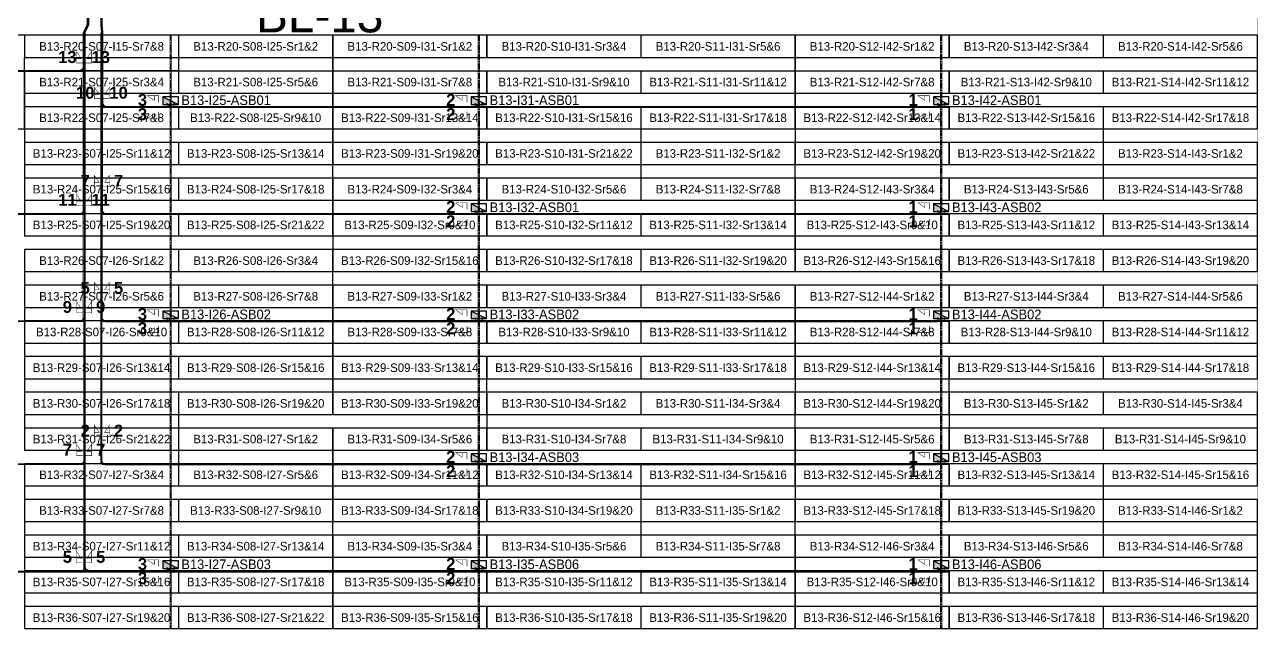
# Model space of a CAD drawing. Header units: metres. Extents: x 529066 to 529519, y 2674144 to 2674419.
# Drawn here: x 529260 to 529519.1, y 2674144.2 to 2674271.2 of the extents above; entities that cross this region are included whole.
import ezdxf
from ezdxf.enums import TextEntityAlignment as Align

# ---------------------------------------------------------------- set-up
doc = ezdxf.new("R2010")
doc.units = ezdxf.units.M
doc.linetypes.add('CENTER', pattern=[2, 1.25, -0.25, 0.25, -0.25])
doc.layers.add('Boundary-12.5 MW Block', color=6, linetype='Continuous', lineweight=9)
doc.layers.add('PILE', color=1, linetype='Continuous', lineweight=15)
for name, color, linetype in [('DC Trench BL-13', 40, 'Continuous'), ('E-Inverter Grouping', 2, 'Continuous'), ('Excavation', 7, 'Continuous'), ('Inverter Block-13', 7, 'Continuous'), ('LT Cable(AG) INV to LT Panel BL-13', 2, 'Continuous'), ('Messenger Wire Block-13 (Master Path)', 30, 'Continuous'), ('Messenger Wire Block-13 (MW Path)', 191, 'Continuous'), ('Messenger Wire Exc Link', 7, 'Continuous'), ('MMS Block Numbering', 7, 'Continuous'), ('MMS Table Block-13', 8, 'Continuous'), ('Plan Line - DC BL-13', 40, 'Continuous'), ('Section Marking BL-13', 2, 'Continuous')]:
    doc.layers.add(name, color=color, linetype=linetype)
doc.styles.add('Adani Regular', font='Adani Regular.ttf')
doc.styles.add('BoldTextStyle', font='arialbd.ttf')
doc.styles.get("Standard").update_dxf_attribs({"font": 'Adani Regular.ttf'})

# ---------------------------------------------------------------- blocks, each defined once
blk = doc.blocks.new('MMS Table (32.292 x 4.788)')
at = {"color": 0}
blk.add_lwpolyline([(0, -0.002), (0, 4.786), (32.292, 4.786), (32.292, -0.002)], close=True, dxfattribs=at)
at = {"color": 7}
blk.add_attdef('ID1', text='', height=1.8, dxfattribs=at).set_placement((16.146, 2.392), align=Align.MIDDLE_CENTER)
blk = doc.blocks.new('Inverter Block')
h = blk.add_hatch(color=0)
h.dxf.hatch_style = 1
h.paths.add_polyline_path([(-1.46, 2.27), (-1.46, 0.85), (1.46, 0.85)])
at = {"color": 0}
blk.add_lwpolyline([(1.46, 2.27), (-1.46, 2.27), (-1.46, 0.85), (1.46, 0.85)], close=True, dxfattribs=at)
blk.add_lwpolyline([(-1.46, 2.27), (1.46, 0.85)], dxfattribs=at)
at = {"layer": 'PILE'}
for centre in [(-0.61, 0.85), (0.61, 0.85)]:
    blk.add_circle(centre, 0.156, dxfattribs=at)
at = {"color": 7}
blk.add_attdef('ID', (-1.46, 3.01), '', height=1.8, dxfattribs=at)

msp = doc.modelspace()

# ---------------------------------------------------------------- linework, layer by layer
at = {"layer": 'Boundary-12.5 MW Block', "const_width": 0.05}
msp.add_lwpolyline([(529065.66, 2674419.08), (529519.05, 2674419.08), (529519.05, 2674144.29), (529065.66, 2674144.29)], close=True, dxfattribs=at)
at = {"layer": 'DC Trench BL-13', "color": 40, "const_width": 0.15}
for points in [[(529290.81, 2674269.08), (529290.51, 2674269.08), (529290.51, 2674144.29), (529290.81, 2674144.29)], [(529355.6, 2674269.08), (529355.3, 2674269.08), (529355.3, 2674144.29), (529355.6, 2674144.29)], [(529452.77, 2674269.08), (529452.47, 2674269.08), (529452.47, 2674144.29), (529452.77, 2674144.29)]]:
    msp.add_lwpolyline(points, close=True, dxfattribs=at)
at = {"layer": 'E-Inverter Grouping'}
for points in [[(529292.3, 2674269.08), (529292.3, 2674264.29), (529259.91, 2674264.29), (529259.91, 2674249.29), (529195.13, 2674249.29), (529195.13, 2674241.79), (529162.84, 2674241.79), (529162.84, 2674269.08)], [(529260.01, 2674226.79), (529260.01, 2674261.58), (529292.4, 2674261.58), (529292.4, 2674269.08), (529324.7, 2674269.08), (529324.7, 2674226.79)], [(529421.87, 2674269.08), (529421.87, 2674249.29), (529389.48, 2674249.29), (529389.48, 2674241.79), (529324.8, 2674241.79), (529324.8, 2674269.08)], [(529519.05, 2674269.08), (529519.05, 2674249.29), (529486.66, 2674249.29), (529486.66, 2674241.79), (529421.97, 2674241.79), (529421.97, 2674269.08)], [(529324.7, 2674224.08), (529324.7, 2674189.29), (529292.3, 2674189.29), (529292.3, 2674181.79), (529260.01, 2674181.79), (529260.01, 2674224.08)], [(529324.7, 2674144.29), (529260.01, 2674144.29), (529260.01, 2674179.08), (529292.4, 2674179.08), (529292.4, 2674186.58), (529324.7, 2674186.58)]]:
    msp.add_lwpolyline(points, close=True, dxfattribs=at)
at = {"layer": 'E-Inverter Grouping', "color": 3}
for points in [[(529421.87, 2674219.29), (529324.8, 2674219.29), (529324.8, 2674239.08), (529389.58, 2674239.08), (529389.58, 2674246.58), (529421.87, 2674246.58)], [(529519.05, 2674219.29), (529421.97, 2674219.29), (529421.97, 2674239.08), (529486.76, 2674239.08), (529486.76, 2674246.58), (529519.05, 2674246.58)], [(529421.87, 2674216.58), (529421.87, 2674196.79), (529357.09, 2674196.79), (529357.09, 2674189.29), (529324.8, 2674189.29), (529324.8, 2674216.58)], [(529519.05, 2674216.58), (529519.05, 2674196.79), (529454.26, 2674196.79), (529454.26, 2674189.29), (529421.97, 2674189.29), (529421.97, 2674216.58)], [(529421.87, 2674194.08), (529421.87, 2674174.29), (529389.48, 2674174.29), (529389.48, 2674166.79), (529324.8, 2674166.79), (529324.8, 2674186.58), (529357.19, 2674186.58), (529357.19, 2674194.08)], [(529519.05, 2674194.08), (529519.05, 2674174.29), (529486.66, 2674174.29), (529486.66, 2674166.79), (529421.97, 2674166.79), (529421.97, 2674186.58), (529454.36, 2674186.58), (529454.36, 2674194.08)], [(529421.87, 2674144.29), (529324.8, 2674144.29), (529324.8, 2674164.08), (529389.58, 2674164.08), (529389.58, 2674171.58), (529421.87, 2674171.58)], [(529519.05, 2674144.29), (529421.97, 2674144.29), (529421.97, 2674164.08), (529486.76, 2674164.08), (529486.76, 2674171.58), (529519.05, 2674171.58)]]:
    msp.add_lwpolyline(points, close=True, dxfattribs=at)
at = {"layer": 'Excavation', "color": 3, "const_width": 0.1}
for points in [[(529280.73, 2674301.17), (529273.26, 2674301.17), (529273.26, 2674271.21)], [(529280.89, 2674299.25), (529276.11, 2674299.25), (529276.11, 2674271.18)]]:
    msp.add_lwpolyline(points, dxfattribs=at)
at = {"layer": 'LT Cable(AG) INV to LT Panel BL-13'}
for points in [[(529288.09, 2674300.35), (529282.61, 2674300.35, -0.129355), (529282.16, 2674300.47), (529280.93, 2674301.17, 0.129355), (529280.49, 2674301.28), (529274.04, 2674301.28, 0.414214), (529273.14, 2674300.38), (529273.14, 2674271.44, -0.114534), (529273.05, 2674271.04), (529272.45, 2674269.81, 0.114534), (529272.35, 2674269.41), (529272.35, 2674262.45, -0.414214), (529271.45, 2674261.55), (529132.98, 2674261.55, -0.414214), (529132.08, 2674262.45), (529132.08, 2674262.69)], [(529288.09, 2674300.3), (529282.61, 2674300.3, -0.129355), (529282.16, 2674300.42), (529280.93, 2674301.12, 0.129355), (529280.49, 2674301.23), (529274.09, 2674301.23, 0.414214), (529273.19, 2674300.33), (529273.19, 2674271.43, -0.114534), (529273.1, 2674271.03), (529272.5, 2674269.8, 0.114534), (529272.4, 2674269.4), (529272.4, 2674232.4, -0.414214), (529271.5, 2674231.5), (529132.98, 2674231.5, -0.414214), (529132.08, 2674232.4), (529132.08, 2674232.69)], [(529286.15, 2674300.25), (529282.61, 2674300.25, -0.129355), (529282.16, 2674300.37), (529280.93, 2674301.07, 0.129355), (529280.49, 2674301.18), (529274.14, 2674301.18, 0.414214), (529273.24, 2674300.28), (529273.24, 2674271.42, -0.114534), (529273.15, 2674271.02), (529272.55, 2674269.78, 0.114534), (529272.45, 2674269.39), (529272.45, 2674209.85, -0.414214), (529271.55, 2674208.95), (529132.98, 2674208.95, -0.414214), (529132.08, 2674209.85), (529132.08, 2674210.19)], [(529286.15, 2674300.2), (529282.61, 2674300.2, -0.129355), (529282.16, 2674300.32), (529280.93, 2674301.02, 0.129355), (529280.49, 2674301.13), (529274.19, 2674301.13, 0.414214), (529273.29, 2674300.23), (529273.29, 2674271.41, -0.114534), (529273.2, 2674271.01), (529272.6, 2674269.77, 0.114534), (529272.5, 2674269.38), (529272.5, 2674179.8, -0.414214), (529271.6, 2674178.9), (529132.98, 2674178.9, -0.414214), (529132.08, 2674179.8), (529132.08, 2674180.19)], [(529284.08, 2674300.15), (529282.61, 2674300.15, -0.129355), (529282.16, 2674300.27), (529280.93, 2674300.97, 0.129355), (529280.49, 2674301.08), (529274.24, 2674301.08, 0.414214), (529273.34, 2674300.18), (529273.34, 2674271.39, -0.114534), (529273.25, 2674271), (529272.65, 2674269.76, 0.114534), (529272.55, 2674269.36), (529272.55, 2674157.25, -0.414214), (529271.65, 2674156.35), (529132.98, 2674156.35, -0.414214), (529132.08, 2674157.25), (529132.08, 2674157.69)], [(529288.09, 2674300.38), (529282.61, 2674300.38, -0.129355), (529282.16, 2674300.5), (529280.93, 2674301.19, 0.129355), (529280.49, 2674301.31), (529274.02, 2674301.31, 0.414214), (529273.12, 2674300.41), (529273.12, 2674271.45, -0.114534), (529273.03, 2674271.05), (529272.42, 2674269.81, 0.114534), (529272.33, 2674269.42), (529272.33, 2674262.47, -0.414214), (529271.43, 2674261.57), (529230.16, 2674261.57, -0.414214), (529229.26, 2674262.47), (529229.26, 2674262.69)], [(529288.09, 2674300.33), (529282.61, 2674300.33, -0.129355), (529282.16, 2674300.45), (529280.93, 2674301.14, 0.129355), (529280.49, 2674301.26), (529274.07, 2674301.26, 0.414214), (529273.17, 2674300.36), (529273.17, 2674271.44, -0.114534), (529273.08, 2674271.04), (529272.47, 2674269.8, 0.114534), (529272.38, 2674269.41), (529272.38, 2674232.42, -0.414214), (529271.48, 2674231.52), (529230.16, 2674231.52, -0.414214), (529229.26, 2674232.42), (529229.26, 2674232.69)], [(529286.15, 2674300.28), (529282.61, 2674300.28, -0.129355), (529282.16, 2674300.4), (529280.93, 2674301.09, 0.129355), (529280.49, 2674301.21), (529274.12, 2674301.21, 0.414214), (529273.22, 2674300.31), (529273.22, 2674271.42, -0.114534), (529273.13, 2674271.03), (529272.52, 2674269.79, 0.114534), (529272.43, 2674269.39), (529272.43, 2674209.87, -0.414214), (529271.53, 2674208.97), (529230.16, 2674208.97, -0.414214), (529229.26, 2674209.87), (529229.26, 2674210.19)], [(529286.15, 2674300.23), (529282.61, 2674300.23, -0.129355), (529282.16, 2674300.35), (529280.93, 2674301.04, 0.129355), (529280.49, 2674301.16), (529274.17, 2674301.16, 0.414214), (529273.27, 2674300.26), (529273.27, 2674271.41, -0.114534), (529273.18, 2674271.02), (529272.57, 2674269.78, 0.114534), (529272.48, 2674269.38), (529272.48, 2674179.82, -0.414214), (529271.58, 2674178.92), (529230.16, 2674178.92, -0.414214), (529229.26, 2674179.82), (529229.26, 2674180.19)], [(529284.08, 2674300.18), (529282.61, 2674300.18, -0.129355), (529282.16, 2674300.3), (529280.93, 2674300.99, 0.129355), (529280.49, 2674301.11), (529274.22, 2674301.11, 0.414214), (529273.32, 2674300.21), (529273.32, 2674271.4, -0.114534), (529273.23, 2674271), (529272.62, 2674269.77, 0.114534), (529272.53, 2674269.37), (529272.53, 2674157.27, -0.414214), (529271.63, 2674156.37), (529230.16, 2674156.37, -0.414214), (529229.26, 2674157.27), (529229.26, 2674157.69)], [(529284.08, 2674300.13), (529282.61, 2674300.13, -0.129355), (529282.16, 2674300.25), (529280.93, 2674300.94, 0.129355), (529280.49, 2674301.06), (529274.27, 2674301.06, 0.414214), (529273.37, 2674300.16), (529273.37, 2674271.39, -0.114534), (529273.28, 2674270.99), (529272.67, 2674269.76, 0.114534), (529272.58, 2674269.36), (529272.58, 2674157.45, 0.414214), (529273.48, 2674156.55), (529451.72, 2674156.55, 0.414214), (529452.62, 2674157.45), (529452.62, 2674157.69)], [(529284.08, 2674300.1), (529282.61, 2674300.1, -0.129355), (529282.16, 2674300.22), (529280.93, 2674300.92, 0.129355), (529280.49, 2674301.03), (529274.29, 2674301.03, 0.414214), (529273.39, 2674300.13), (529273.39, 2674271.38, -0.114534), (529273.3, 2674270.99), (529272.7, 2674269.75, 0.114534), (529272.6, 2674269.35), (529272.6, 2674157.47, 0.414214), (529273.5, 2674156.57), (529354.55, 2674156.57, 0.414214), (529355.45, 2674157.47), (529355.45, 2674157.69)]]:
    msp.add_lwpolyline(points, format="xyb", dxfattribs=at)
at = {"layer": 'LT Cable(AG) INV to LT Panel BL-13', "color": 5}
for points in [[(529283.06, 2674299.77), (529282.87, 2674299.77, -0.14706), (529282.37, 2674299.92), (529280.95, 2674300.86, 0.14706), (529280.45, 2674301.01), (529274.32, 2674301.01, 0.414214), (529273.42, 2674300.11), (529273.42, 2674271.38, -0.114534), (529273.33, 2674270.98), (529272.72, 2674269.74, 0.114534), (529272.63, 2674269.35), (529272.63, 2674157.5, 0.414214), (529273.53, 2674156.6), (529289.76, 2674156.6, 0.414214), (529290.66, 2674157.5), (529290.66, 2674157.69)], [(529283.06, 2674299.73), (529282.76, 2674299.73, 0.05366), (529282.57, 2674299.71), (529280.98, 2674299.37, -0.05366), (529280.79, 2674299.35), (529276.91, 2674299.35, 0.414214), (529276.01, 2674298.45), (529276.01, 2674271.2, 0.017353), (529276.01, 2674271.14), (529276.12, 2674269.62, -0.017353), (529276.12, 2674269.56), (529276.12, 2674179.74, 0.414214), (529277.02, 2674178.84), (529451.72, 2674178.84, 0.414214), (529452.62, 2674179.74), (529452.62, 2674180.19)], [(529283.06, 2674299.71), (529282.76, 2674299.71, 0.05366), (529282.57, 2674299.69), (529280.98, 2674299.34, -0.05366), (529280.79, 2674299.32), (529276.93, 2674299.32, 0.414214), (529276.03, 2674298.42), (529276.03, 2674271.21, 0.017353), (529276.03, 2674271.14), (529276.14, 2674269.62, -0.017353), (529276.14, 2674269.56), (529276.14, 2674179.76, 0.414214), (529277.04, 2674178.86), (529354.55, 2674178.86, 0.414214), (529355.45, 2674179.76), (529355.45, 2674180.19)], [(529285.05, 2674299.68), (529282.76, 2674299.68, 0.05366), (529282.57, 2674299.66), (529280.98, 2674299.32, -0.05366), (529280.79, 2674299.3), (529276.96, 2674299.3, 0.414214), (529276.06, 2674298.4), (529276.06, 2674271.21, 0.017353), (529276.06, 2674271.14), (529276.17, 2674269.62, -0.017353), (529276.17, 2674269.56), (529276.17, 2674209.79, 0.414214), (529277.07, 2674208.89), (529451.72, 2674208.89, 0.414214), (529452.62, 2674209.79), (529452.62, 2674210.19)], [(529285.05, 2674299.66), (529282.76, 2674299.66, 0.05366), (529282.57, 2674299.64), (529280.98, 2674299.29, -0.05366), (529280.79, 2674299.27), (529276.98, 2674299.27, 0.414214), (529276.08, 2674298.37), (529276.08, 2674271.21, 0.017353), (529276.08, 2674271.14), (529276.19, 2674269.62, -0.017353), (529276.19, 2674269.56), (529276.19, 2674209.81, 0.414214), (529277.09, 2674208.91), (529354.55, 2674208.91, 0.414214), (529355.45, 2674209.81), (529355.45, 2674210.19)], [(529285.05, 2674299.63), (529282.76, 2674299.63, 0.05366), (529282.57, 2674299.61), (529280.98, 2674299.27, -0.05366), (529280.79, 2674299.25), (529277.01, 2674299.25, 0.414214), (529276.11, 2674298.35), (529276.11, 2674271.21, 0.017353), (529276.11, 2674271.15), (529276.22, 2674269.63, -0.017353), (529276.22, 2674269.56), (529276.22, 2674209.84, 0.414214), (529277.12, 2674208.94), (529289.76, 2674208.94, 0.414214), (529290.66, 2674209.84), (529290.66, 2674210.19)], [(529285.05, 2674299.61), (529282.76, 2674299.61, 0.05366), (529282.57, 2674299.59), (529280.98, 2674299.24, -0.05366), (529280.79, 2674299.22), (529277.03, 2674299.22, 0.414214), (529276.13, 2674298.32), (529276.13, 2674271.21, 0.017353), (529276.13, 2674271.15), (529276.24, 2674269.63, -0.017353), (529276.24, 2674269.56), (529276.24, 2674232.36, 0.414214), (529277.14, 2674231.46), (529451.72, 2674231.46, 0.414214), (529452.62, 2674232.36), (529452.62, 2674232.69)], [(529287.21, 2674299.58), (529282.76, 2674299.58, 0.05366), (529282.57, 2674299.56), (529280.98, 2674299.22, -0.05366), (529280.79, 2674299.2), (529277.06, 2674299.2, 0.414214), (529276.16, 2674298.3), (529276.16, 2674271.21, 0.017353), (529276.16, 2674271.15), (529276.27, 2674269.63, -0.017353), (529276.27, 2674269.56), (529276.27, 2674232.39, 0.414214), (529277.17, 2674231.49), (529354.55, 2674231.49, 0.414214), (529355.45, 2674232.39), (529355.45, 2674232.69)], [(529287.21, 2674299.56), (529282.76, 2674299.56, 0.05366), (529282.57, 2674299.54), (529280.98, 2674299.19, -0.05366), (529280.79, 2674299.17), (529277.08, 2674299.17, 0.414214), (529276.18, 2674298.27), (529276.18, 2674271.21, 0.017353), (529276.18, 2674271.15), (529276.29, 2674269.63, -0.017353), (529276.29, 2674269.57), (529276.29, 2674254.91, 0.414214), (529277.19, 2674254.01), (529451.72, 2674254.01, 0.414214), (529452.62, 2674254.91), (529452.62, 2674255.19)], [(529287.21, 2674299.53), (529282.76, 2674299.53, 0.05366), (529282.57, 2674299.51), (529280.98, 2674299.17, -0.05366), (529280.79, 2674299.15), (529277.11, 2674299.15, 0.414214), (529276.21, 2674298.25), (529276.21, 2674271.21, 0.017353), (529276.21, 2674271.15), (529276.32, 2674269.63, -0.017353), (529276.32, 2674269.57), (529276.32, 2674254.94, 0.414214), (529277.22, 2674254.04), (529354.55, 2674254.04, 0.414214), (529355.45, 2674254.94), (529355.45, 2674255.19)], [(529287.21, 2674299.51), (529282.76, 2674299.51, 0.05366), (529282.57, 2674299.49), (529280.98, 2674299.14, -0.05366), (529280.79, 2674299.12), (529277.13, 2674299.12, 0.414214), (529276.23, 2674298.22), (529276.23, 2674271.21, 0.017353), (529276.23, 2674271.15), (529276.34, 2674269.63, -0.017353), (529276.34, 2674269.57), (529276.34, 2674254.96, 0.414214), (529277.24, 2674254.06), (529289.76, 2674254.06, 0.414214), (529290.66, 2674254.96), (529290.66, 2674255.19)]]:
    msp.add_lwpolyline(points, format="xyb", dxfattribs=at)
at = {"layer": 'Messenger Wire Block-13 (Master Path)'}
for points in [[(529272.47, 2674156.44), (529272.47, 2674269.59)], [(529276.22, 2674178.94), (529276.22, 2674269.59)], [(529130.44, 2674261.44), (529272.47, 2674261.44)], [(529276.22, 2674253.94), (529454.26, 2674253.94)], [(529130.44, 2674231.44), (529272.47, 2674231.44)], [(529276.22, 2674231.44), (529454.26, 2674231.44)], [(529130.44, 2674208.94), (529272.47, 2674208.94)], [(529276.22, 2674208.94), (529454.26, 2674208.94)], [(529130.44, 2674178.94), (529272.47, 2674178.94)], [(529276.22, 2674178.94), (529454.26, 2674178.94)], [(529130.44, 2674156.44), (529454.26, 2674156.44)]]:
    msp.add_lwpolyline(points, dxfattribs=at)
at = {"layer": 'Messenger Wire Block-13 (MW Path)', "const_width": 0.1}
for points in [[(529272.22, 2674208.94), (529272.22, 2674269.59)], [(529272.72, 2674156.44), (529272.72, 2674269.59)], [(529275.97, 2674178.94), (529275.97, 2674269.59)], [(529276.47, 2674253.94), (529276.47, 2674269.59)], [(529130.44, 2674261.44), (529272.47, 2674261.44)], [(529276.22, 2674253.94), (529454.26, 2674253.94)], [(529130.44, 2674231.44), (529272.47, 2674231.44)], [(529276.22, 2674231.44), (529454.26, 2674231.44)], [(529130.44, 2674208.94), (529272.47, 2674208.94)], [(529276.22, 2674208.94), (529454.26, 2674208.94)], [(529130.44, 2674178.94), (529272.47, 2674178.94)], [(529276.22, 2674178.94), (529454.26, 2674178.94)], [(529130.44, 2674156.19), (529454.26, 2674156.19)]]:
    msp.add_lwpolyline(points, dxfattribs=at)
at = {"layer": 'Messenger Wire Exc Link'}
for points in [[(529273.26, 2674271.21), (529272.47, 2674269.59)], [(529276.11, 2674271.18), (529276.22, 2674269.59)]]:
    msp.add_lwpolyline(points, dxfattribs=at)
at = {"layer": 'Plan Line - DC BL-13', "color": 6, "linetype": 'CENTER'}
for points in [[(529290.66, 2674269.08), (529290.66, 2674144.29)], [(529355.45, 2674269.08), (529355.45, 2674144.29)], [(529452.62, 2674269.08), (529452.62, 2674144.29)]]:
    msp.add_lwpolyline(points, dxfattribs=at)
at = {"layer": 'Section Marking BL-13', "color": 94, "lineweight": 35, "true_color": 0x00a500, "const_width": 0.1}
for points in [[(529272.27, 2674263.19), (529270.88, 2674263.19), (529270.88, 2674265.59), (529271.89, 2674264.11), (529270.88, 2674264.11)], [(529272.67, 2674263.19), (529274.06, 2674263.19), (529274.06, 2674265.59), (529273.05, 2674264.11), (529274.06, 2674264.11)], [(529276.02, 2674255.69), (529274.63, 2674255.69), (529274.63, 2674258.09), (529275.64, 2674256.61), (529274.63, 2674256.61)], [(529276.42, 2674255.69), (529277.81, 2674255.69), (529277.81, 2674258.09), (529276.8, 2674256.61), (529277.81, 2674256.61)], [(529288.16, 2674254.94), (529288.16, 2674256.33), (529285.76, 2674256.33), (529287.24, 2674255.32), (529287.24, 2674256.33)], [(529352.95, 2674254.94), (529352.95, 2674256.33), (529350.55, 2674256.33), (529352.03, 2674255.32), (529352.03, 2674256.33)], [(529450.12, 2674254.94), (529450.12, 2674256.33), (529447.72, 2674256.33), (529449.2, 2674255.32), (529449.2, 2674256.33)], [(529288.16, 2674252.94), (529288.16, 2674251.55), (529285.76, 2674251.55), (529287.24, 2674252.56), (529287.24, 2674251.55)], [(529352.95, 2674252.94), (529352.95, 2674251.55), (529350.55, 2674251.55), (529352.03, 2674252.56), (529352.03, 2674251.55)], [(529450.12, 2674252.94), (529450.12, 2674251.55), (529447.72, 2674251.55), (529449.2, 2674252.56), (529449.2, 2674251.55)], [(529276.02, 2674237.19), (529274.63, 2674237.19), (529274.63, 2674239.59), (529275.64, 2674238.11), (529274.63, 2674238.11)], [(529276.42, 2674237.19), (529277.81, 2674237.19), (529277.81, 2674239.59), (529276.8, 2674238.11), (529277.81, 2674238.11)], [(529272.27, 2674233.19), (529270.88, 2674233.19), (529270.88, 2674235.59), (529271.89, 2674234.11), (529270.88, 2674234.11)], [(529272.67, 2674233.19), (529274.06, 2674233.19), (529274.06, 2674235.59), (529273.05, 2674234.11), (529274.06, 2674234.11)], [(529352.95, 2674232.44), (529352.95, 2674233.83), (529350.55, 2674233.83), (529352.03, 2674232.82), (529352.03, 2674233.83)], [(529450.12, 2674232.44), (529450.12, 2674233.83), (529447.72, 2674233.83), (529449.2, 2674232.82), (529449.2, 2674233.83)], [(529352.95, 2674230.44), (529352.95, 2674229.05), (529350.55, 2674229.05), (529352.03, 2674230.06), (529352.03, 2674229.05)], [(529450.12, 2674230.44), (529450.12, 2674229.05), (529447.72, 2674229.05), (529449.2, 2674230.06), (529449.2, 2674229.05)], [(529276.02, 2674214.69), (529274.63, 2674214.69), (529274.63, 2674217.09), (529275.64, 2674215.61), (529274.63, 2674215.61)], [(529276.42, 2674214.69), (529277.81, 2674214.69), (529277.81, 2674217.09), (529276.8, 2674215.61), (529277.81, 2674215.61)], [(529272.27, 2674210.69), (529270.88, 2674210.69), (529270.88, 2674213.09), (529271.89, 2674211.61), (529270.88, 2674211.61)], [(529272.67, 2674210.69), (529274.06, 2674210.69), (529274.06, 2674213.09), (529273.05, 2674211.61), (529274.06, 2674211.61)], [(529288.16, 2674209.94), (529288.16, 2674211.33), (529285.76, 2674211.33), (529287.24, 2674210.32), (529287.24, 2674211.33)], [(529352.95, 2674209.94), (529352.95, 2674211.33), (529350.55, 2674211.33), (529352.03, 2674210.32), (529352.03, 2674211.33)], [(529450.12, 2674209.94), (529450.12, 2674211.33), (529447.72, 2674211.33), (529449.2, 2674210.32), (529449.2, 2674211.33)], [(529288.16, 2674207.94), (529288.16, 2674206.55), (529285.76, 2674206.55), (529287.24, 2674207.56), (529287.24, 2674206.55)], [(529352.95, 2674207.94), (529352.95, 2674206.55), (529350.55, 2674206.55), (529352.03, 2674207.56), (529352.03, 2674206.55)], [(529450.12, 2674207.94), (529450.12, 2674206.55), (529447.72, 2674206.55), (529449.2, 2674207.56), (529449.2, 2674206.55)], [(529276.02, 2674184.69), (529274.63, 2674184.69), (529274.63, 2674187.09), (529275.64, 2674185.61), (529274.63, 2674185.61)], [(529276.42, 2674184.69), (529277.81, 2674184.69), (529277.81, 2674187.09), (529276.8, 2674185.61), (529277.81, 2674185.61)], [(529272.27, 2674180.69), (529270.88, 2674180.69), (529270.88, 2674183.09), (529271.89, 2674181.61), (529270.88, 2674181.61)], [(529272.67, 2674180.69), (529274.06, 2674180.69), (529274.06, 2674183.09), (529273.05, 2674181.61), (529274.06, 2674181.61)], [(529352.95, 2674179.94), (529352.95, 2674181.33), (529350.55, 2674181.33), (529352.03, 2674180.32), (529352.03, 2674181.33)], [(529450.12, 2674179.94), (529450.12, 2674181.33), (529447.72, 2674181.33), (529449.2, 2674180.32), (529449.2, 2674181.33)], [(529352.95, 2674177.94), (529352.95, 2674176.55), (529350.55, 2674176.55), (529352.03, 2674177.56), (529352.03, 2674176.55)], [(529450.12, 2674177.94), (529450.12, 2674176.55), (529447.72, 2674176.55), (529449.2, 2674177.56), (529449.2, 2674176.55)], [(529272.27, 2674158.19), (529270.88, 2674158.19), (529270.88, 2674160.59), (529271.89, 2674159.11), (529270.88, 2674159.11)], [(529272.67, 2674158.19), (529274.06, 2674158.19), (529274.06, 2674160.59), (529273.05, 2674159.11), (529274.06, 2674159.11)], [(529288.16, 2674157.44), (529288.16, 2674158.83), (529285.76, 2674158.83), (529287.24, 2674157.82), (529287.24, 2674158.83)], [(529352.95, 2674157.44), (529352.95, 2674158.83), (529350.55, 2674158.83), (529352.03, 2674157.82), (529352.03, 2674158.83)], [(529450.12, 2674157.44), (529450.12, 2674158.83), (529447.72, 2674158.83), (529449.2, 2674157.82), (529449.2, 2674158.83)], [(529288.16, 2674155.44), (529288.16, 2674154.05), (529285.76, 2674154.05), (529287.24, 2674155.06), (529287.24, 2674154.05)], [(529352.95, 2674155.44), (529352.95, 2674154.05), (529350.55, 2674154.05), (529352.03, 2674155.06), (529352.03, 2674154.05)], [(529450.12, 2674155.44), (529450.12, 2674154.05), (529447.72, 2674154.05), (529449.2, 2674155.06), (529449.2, 2674154.05)]]:
    msp.add_lwpolyline(points, dxfattribs=at)

# ---------------------------------------------------------------- block references
at = {"layer": 'Inverter Block-13'}
ref = msp.add_blockref('Inverter Block', (529290.66, 2674253.53), dxfattribs=dict(at, xscale=1.124999999976148, yscale=1.124999999976148, zscale=1.124999999976148))
ref.add_attrib('ID', 'B13-I25-ASB01', (529292.92, 2674254.36), dxfattribs={"layer": '0', "color": 7, "height": 2.025})
ref = msp.add_blockref('Inverter Block', (529355.45, 2674253.53), dxfattribs=dict(at, xscale=1.124999999976148, yscale=1.124999999976148, zscale=1.124999999976148))
ref.add_attrib('ID', 'B13-I31-ASB01', (529357.71, 2674254.36), dxfattribs={"layer": '0', "color": 7, "height": 2.025})
ref = msp.add_blockref('Inverter Block', (529452.62, 2674253.53), dxfattribs=dict(at, xscale=1.124999999976148, yscale=1.124999999976148, zscale=1.124999999976148))
ref.add_attrib('ID', 'B13-I42-ASB01', (529454.88, 2674254.36), dxfattribs={"layer": '0', "color": 7, "height": 2.025})
ref = msp.add_blockref('Inverter Block', (529355.45, 2674231.03), dxfattribs=dict(at, xscale=1.124999999976148, yscale=1.124999999976148, zscale=1.124999999976148))
ref.add_attrib('ID', 'B13-I32-ASB01', (529357.71, 2674231.86), dxfattribs={"layer": '0', "color": 7, "height": 2.025})
ref = msp.add_blockref('Inverter Block', (529452.62, 2674231.03), dxfattribs=dict(at, xscale=1.124999999976148, yscale=1.124999999976148, zscale=1.124999999976148))
ref.add_attrib('ID', 'B13-I43-ASB02', (529454.88, 2674231.86), dxfattribs={"layer": '0', "color": 7, "height": 2.025})
ref = msp.add_blockref('Inverter Block', (529290.66, 2674208.53), dxfattribs=dict(at, xscale=1.124999999976148, yscale=1.124999999976148, zscale=1.124999999976148))
ref.add_attrib('ID', 'B13-I26-ASB02', (529292.92, 2674209.36), dxfattribs={"layer": '0', "color": 7, "height": 2.025})
ref = msp.add_blockref('Inverter Block', (529355.45, 2674208.53), dxfattribs=dict(at, xscale=1.124999999976148, yscale=1.124999999976148, zscale=1.124999999976148))
ref.add_attrib('ID', 'B13-I33-ASB02', (529357.71, 2674209.36), dxfattribs={"layer": '0', "color": 7, "height": 2.025})
ref = msp.add_blockref('Inverter Block', (529452.62, 2674208.53), dxfattribs=dict(at, xscale=1.124999999976148, yscale=1.124999999976148, zscale=1.124999999976148))
ref.add_attrib('ID', 'B13-I44-ASB02', (529454.88, 2674209.36), dxfattribs={"layer": '0', "color": 7, "height": 2.025})
ref = msp.add_blockref('Inverter Block', (529355.45, 2674178.53), dxfattribs=dict(at, xscale=1.124999999976148, yscale=1.124999999976148, zscale=1.124999999976148))
ref.add_attrib('ID', 'B13-I34-ASB03', (529357.71, 2674179.36), dxfattribs={"layer": '0', "color": 7, "height": 2.025})
ref = msp.add_blockref('Inverter Block', (529452.62, 2674178.53), dxfattribs=dict(at, xscale=1.124999999976148, yscale=1.124999999976148, zscale=1.124999999976148))
ref.add_attrib('ID', 'B13-I45-ASB03', (529454.88, 2674179.36), dxfattribs={"layer": '0', "color": 7, "height": 2.025})
ref = msp.add_blockref('Inverter Block', (529290.66, 2674156.03), dxfattribs=dict(at, xscale=1.124999999976148, yscale=1.124999999976148, zscale=1.124999999976148))
ref.add_attrib('ID', 'B13-I27-ASB03', (529292.92, 2674156.86), dxfattribs={"layer": '0', "color": 7, "height": 2.025})
ref = msp.add_blockref('Inverter Block', (529355.45, 2674156.03), dxfattribs=dict(at, xscale=1.124999999976148, yscale=1.124999999976148, zscale=1.124999999976148))
ref.add_attrib('ID', 'B13-I35-ASB06', (529357.71, 2674156.86), dxfattribs={"layer": '0', "color": 7, "height": 2.025})
ref = msp.add_blockref('Inverter Block', (529452.62, 2674156.03), dxfattribs=dict(at, xscale=1.124999999976148, yscale=1.124999999976148, zscale=1.124999999976148))
ref.add_attrib('ID', 'B13-I46-ASB06', (529454.88, 2674156.86), dxfattribs={"layer": '0', "color": 7, "height": 2.025})
at = {"layer": 'MMS Table Block-13'}
for p, values in [((529260.01, 2674264.29), {'ID1': 'B13-R20-S07-I15-Sr7&8'}), ((529292.4, 2674264.29), {'ID1': 'B13-R20-S08-I25-Sr1&2'}), ((529324.8, 2674264.29), {'ID1': 'B13-R20-S09-I31-Sr1&2'}), ((529357.19, 2674264.29), {'ID1': 'B13-R20-S10-I31-Sr3&4'}), ((529389.58, 2674264.29), {'ID1': 'B13-R20-S11-I31-Sr5&6'}), ((529421.97, 2674264.29), {'ID1': 'B13-R20-S12-I42-Sr1&2'}), ((529454.36, 2674264.29), {'ID1': 'B13-R20-S13-I42-Sr3&4'}), ((529486.76, 2674264.29), {'ID1': 'B13-R20-S14-I42-Sr5&6'}), ((529260.01, 2674256.79), {'ID1': 'B13-R21-S07-I25-Sr3&4'}), ((529292.4, 2674256.79), {'ID1': 'B13-R21-S08-I25-Sr5&6'}), ((529324.8, 2674256.79), {'ID1': 'B13-R21-S09-I31-Sr7&8'}), ((529357.19, 2674256.79), {'ID1': 'B13-R21-S10-I31-Sr9&10'}), ((529389.58, 2674256.79), {'ID1': 'B13-R21-S11-I31-Sr11&12'}), ((529421.97, 2674256.79), {'ID1': 'B13-R21-S12-I42-Sr7&8'}), ((529454.36, 2674256.79), {'ID1': 'B13-R21-S13-I42-Sr9&10'}), ((529486.76, 2674256.79), {'ID1': 'B13-R21-S14-I42-Sr11&12'}), ((529260.01, 2674249.29), {'ID1': 'B13-R22-S07-I25-Sr7&8'}), ((529292.4, 2674249.29), {'ID1': 'B13-R22-S08-I25-Sr9&10'}), ((529324.8, 2674249.29), {'ID1': 'B13-R22-S09-I31-Sr13&14'}), ((529357.19, 2674249.29), {'ID1': 'B13-R22-S10-I31-Sr15&16'}), ((529389.58, 2674249.29), {'ID1': 'B13-R22-S11-I31-Sr17&18'}), ((529421.97, 2674249.29), {'ID1': 'B13-R22-S12-I42-Sr13&14'}), ((529454.36, 2674249.29), {'ID1': 'B13-R22-S13-I42-Sr15&16'}), ((529486.76, 2674249.29), {'ID1': 'B13-R22-S14-I42-Sr17&18'}), ((529260.01, 2674241.79), {'ID1': 'B13-R23-S07-I25-Sr11&12'}), ((529292.4, 2674241.79), {'ID1': 'B13-R23-S08-I25-Sr13&14'}), ((529324.8, 2674241.79), {'ID1': 'B13-R23-S09-I31-Sr19&20'}), ((529357.19, 2674241.79), {'ID1': 'B13-R23-S10-I31-Sr21&22'}), ((529389.58, 2674241.79), {'ID1': 'B13-R23-S11-I32-Sr1&2'}), ((529421.97, 2674241.79), {'ID1': 'B13-R23-S12-I42-Sr19&20'}), ((529454.36, 2674241.79), {'ID1': 'B13-R23-S13-I42-Sr21&22'}), ((529486.76, 2674241.79), {'ID1': 'B13-R23-S14-I43-Sr1&2'}), ((529260.01, 2674234.29), {'ID1': 'B13-R24-S07-I25-Sr15&16'}), ((529292.4, 2674234.29), {'ID1': 'B13-R24-S08-I25-Sr17&18'}), ((529324.8, 2674234.29), {'ID1': 'B13-R24-S09-I32-Sr3&4'}), ((529357.19, 2674234.29), {'ID1': 'B13-R24-S10-I32-Sr5&6'}), ((529389.58, 2674234.29), {'ID1': 'B13-R24-S11-I32-Sr7&8'}), ((529421.97, 2674234.29), {'ID1': 'B13-R24-S12-I43-Sr3&4'}), ((529454.36, 2674234.29), {'ID1': 'B13-R24-S13-I43-Sr5&6'}), ((529486.76, 2674234.29), {'ID1': 'B13-R24-S14-I43-Sr7&8'}), ((529260.01, 2674226.79), {'ID1': 'B13-R25-S07-I25-Sr19&20'}), ((529292.4, 2674226.79), {'ID1': 'B13-R25-S08-I25-Sr21&22'}), ((529324.8, 2674226.79), {'ID1': 'B13-R25-S09-I32-Sr9&10'}), ((529357.19, 2674226.79), {'ID1': 'B13-R25-S10-I32-Sr11&12'}), ((529389.58, 2674226.79), {'ID1': 'B13-R25-S11-I32-Sr13&14'}), ((529421.97, 2674226.79), {'ID1': 'B13-R25-S12-I43-Sr9&10'}), ((529454.36, 2674226.79), {'ID1': 'B13-R25-S13-I43-Sr11&12'}), ((529486.76, 2674226.79), {'ID1': 'B13-R25-S14-I43-Sr13&14'}), ((529260.01, 2674219.29), {'ID1': 'B13-R26-S07-I26-Sr1&2'}), ((529292.4, 2674219.29), {'ID1': 'B13-R26-S08-I26-Sr3&4'}), ((529324.8, 2674219.29), {'ID1': 'B13-R26-S09-I32-Sr15&16'}), ((529357.19, 2674219.29), {'ID1': 'B13-R26-S10-I32-Sr17&18'}), ((529389.58, 2674219.29), {'ID1': 'B13-R26-S11-I32-Sr19&20'}), ((529421.97, 2674219.29), {'ID1': 'B13-R26-S12-I43-Sr15&16'}), ((529454.36, 2674219.29), {'ID1': 'B13-R26-S13-I43-Sr17&18'}), ((529486.76, 2674219.29), {'ID1': 'B13-R26-S14-I43-Sr19&20'}), ((529260.01, 2674211.79), {'ID1': 'B13-R27-S07-I26-Sr5&6'}), ((529292.4, 2674211.79), {'ID1': 'B13-R27-S08-I26-Sr7&8'}), ((529324.8, 2674211.79), {'ID1': 'B13-R27-S09-I33-Sr1&2'}), ((529357.19, 2674211.79), {'ID1': 'B13-R27-S10-I33-Sr3&4'}), ((529389.58, 2674211.79), {'ID1': 'B13-R27-S11-I33-Sr5&6'}), ((529421.97, 2674211.79), {'ID1': 'B13-R27-S12-I44-Sr1&2'}), ((529454.36, 2674211.79), {'ID1': 'B13-R27-S13-I44-Sr3&4'}), ((529486.76, 2674211.79), {'ID1': 'B13-R27-S14-I44-Sr5&6'}), ((529260.01, 2674204.29), {'ID1': 'B13-R28-S07-I26-Sr9&10'}), ((529292.4, 2674204.29), {'ID1': 'B13-R28-S08-I26-Sr11&12'}), ((529324.8, 2674204.29), {'ID1': 'B13-R28-S09-I33-Sr7&8'}), ((529357.19, 2674204.29), {'ID1': 'B13-R28-S10-I33-Sr9&10'}), ((529389.58, 2674204.29), {'ID1': 'B13-R28-S11-I33-Sr11&12'}), ((529421.97, 2674204.29), {'ID1': 'B13-R28-S12-I44-Sr7&8'}), ((529454.36, 2674204.29), {'ID1': 'B13-R28-S13-I44-Sr9&10'}), ((529486.76, 2674204.29), {'ID1': 'B13-R28-S14-I44-Sr11&12'}), ((529260.01, 2674196.79), {'ID1': 'B13-R29-S07-I26-Sr13&14'}), ((529292.4, 2674196.79), {'ID1': 'B13-R29-S08-I26-Sr15&16'}), ((529324.8, 2674196.79), {'ID1': 'B13-R29-S09-I33-Sr13&14'}), ((529357.19, 2674196.79), {'ID1': 'B13-R29-S10-I33-Sr15&16'}), ((529389.58, 2674196.79), {'ID1': 'B13-R29-S11-I33-Sr17&18'}), ((529421.97, 2674196.79), {'ID1': 'B13-R29-S12-I44-Sr13&14'}), ((529454.36, 2674196.79), {'ID1': 'B13-R29-S13-I44-Sr15&16'}), ((529486.76, 2674196.79), {'ID1': 'B13-R29-S14-I44-Sr17&18'}), ((529260.01, 2674189.29), {'ID1': 'B13-R30-S07-I26-Sr17&18'}), ((529292.4, 2674189.29), {'ID1': 'B13-R30-S08-I26-Sr19&20'}), ((529324.8, 2674189.29), {'ID1': 'B13-R30-S09-I33-Sr19&20'}), ((529357.19, 2674189.29), {'ID1': 'B13-R30-S10-I34-Sr1&2'}), ((529389.58, 2674189.29), {'ID1': 'B13-R30-S11-I34-Sr3&4'}), ((529421.97, 2674189.29), {'ID1': 'B13-R30-S12-I44-Sr19&20'}), ((529454.36, 2674189.29), {'ID1': 'B13-R30-S13-I45-Sr1&2'}), ((529486.76, 2674189.29), {'ID1': 'B13-R30-S14-I45-Sr3&4'}), ((529260.01, 2674181.79), {'ID1': 'B13-R31-S07-I26-Sr21&22'}), ((529292.4, 2674181.79), {'ID1': 'B13-R31-S08-I27-Sr1&2'}), ((529324.8, 2674181.79), {'ID1': 'B13-R31-S09-I34-Sr5&6'}), ((529357.19, 2674181.79), {'ID1': 'B13-R31-S10-I34-Sr7&8'}), ((529389.58, 2674181.79), {'ID1': 'B13-R31-S11-I34-Sr9&10'}), ((529421.97, 2674181.79), {'ID1': 'B13-R31-S12-I45-Sr5&6'}), ((529454.36, 2674181.79), {'ID1': 'B13-R31-S13-I45-Sr7&8'}), ((529486.76, 2674181.79), {'ID1': 'B13-R31-S14-I45-Sr9&10'}), ((529260.01, 2674174.29), {'ID1': 'B13-R32-S07-I27-Sr3&4'}), ((529292.4, 2674174.29), {'ID1': 'B13-R32-S08-I27-Sr5&6'}), ((529324.8, 2674174.29), {'ID1': 'B13-R32-S09-I34-Sr11&12'}), ((529357.19, 2674174.29), {'ID1': 'B13-R32-S10-I34-Sr13&14'}), ((529389.58, 2674174.29), {'ID1': 'B13-R32-S11-I34-Sr15&16'}), ((529421.97, 2674174.29), {'ID1': 'B13-R32-S12-I45-Sr11&12'}), ((529454.36, 2674174.29), {'ID1': 'B13-R32-S13-I45-Sr13&14'}), ((529486.76, 2674174.29), {'ID1': 'B13-R32-S14-I45-Sr15&16'}), ((529260.01, 2674166.79), {'ID1': 'B13-R33-S07-I27-Sr7&8'}), ((529292.4, 2674166.79), {'ID1': 'B13-R33-S08-I27-Sr9&10'}), ((529324.8, 2674166.79), {'ID1': 'B13-R33-S09-I34-Sr17&18'}), ((529357.19, 2674166.79), {'ID1': 'B13-R33-S10-I34-Sr19&20'}), ((529389.58, 2674166.79), {'ID1': 'B13-R33-S11-I35-Sr1&2'}), ((529421.97, 2674166.79), {'ID1': 'B13-R33-S12-I45-Sr17&18'}), ((529454.36, 2674166.79), {'ID1': 'B13-R33-S13-I45-Sr19&20'}), ((529486.76, 2674166.79), {'ID1': 'B13-R33-S14-I46-Sr1&2'}), ((529260.01, 2674159.29), {'ID1': 'B13-R34-S07-I27-Sr11&12'}), ((529292.4, 2674159.29), {'ID1': 'B13-R34-S08-I27-Sr13&14'}), ((529324.8, 2674159.29), {'ID1': 'B13-R34-S09-I35-Sr3&4'}), ((529357.19, 2674159.29), {'ID1': 'B13-R34-S10-I35-Sr5&6'}), ((529389.58, 2674159.29), {'ID1': 'B13-R34-S11-I35-Sr7&8'}), ((529421.97, 2674159.29), {'ID1': 'B13-R34-S12-I46-Sr3&4'}), ((529454.36, 2674159.29), {'ID1': 'B13-R34-S13-I46-Sr5&6'}), ((529486.76, 2674159.29), {'ID1': 'B13-R34-S14-I46-Sr7&8'}), ((529260.01, 2674151.79), {'ID1': 'B13-R35-S07-I27-Sr15&16'}), ((529292.4, 2674151.79), {'ID1': 'B13-R35-S08-I27-Sr17&18'}), ((529324.8, 2674151.79), {'ID1': 'B13-R35-S09-I35-Sr9&10'}), ((529357.19, 2674151.79), {'ID1': 'B13-R35-S10-I35-Sr11&12'}), ((529389.58, 2674151.79), {'ID1': 'B13-R35-S11-I35-Sr13&14'}), ((529421.97, 2674151.79), {'ID1': 'B13-R35-S12-I46-Sr9&10'}), ((529454.36, 2674151.79), {'ID1': 'B13-R35-S13-I46-Sr11&12'}), ((529486.76, 2674151.79), {'ID1': 'B13-R35-S14-I46-Sr13&14'}), ((529260.01, 2674144.29), {'ID1': 'B13-R36-S07-I27-Sr19&20'}), ((529292.4, 2674144.29), {'ID1': 'B13-R36-S08-I27-Sr21&22'}), ((529324.8, 2674144.29), {'ID1': 'B13-R36-S09-I35-Sr15&16'}), ((529357.19, 2674144.29), {'ID1': 'B13-R36-S10-I35-Sr17&18'}), ((529389.58, 2674144.29), {'ID1': 'B13-R36-S11-I35-Sr19&20'}), ((529421.97, 2674144.29), {'ID1': 'B13-R36-S12-I46-Sr15&16'}), ((529454.36, 2674144.29), {'ID1': 'B13-R36-S13-I46-Sr17&18'}), ((529486.76, 2674144.29), {'ID1': 'B13-R36-S14-I46-Sr19&20'})]:
    msp.add_blockref('MMS Table (32.292 x 4.788)', p, dxfattribs=at).add_auto_attribs(values)

# ---------------------------------------------------------------- texts
at = {"layer": 'MMS Block Numbering', "insert": (529322, 2674279.57), "char_height": 7.5, "attachment_point": 5, "style": 'Adani Regular'}
msp.add_mtext_dynamic_manual_height_columns('A16d-\\PBL-13', width=41.5354, gutter_width=1, heights=[0], dxfattribs=at)
at = {"layer": 'Section Marking BL-13', "color": 94, "true_color": 0x00a500, "style": 'BoldTextStyle'}
for s, p in [('13', (529268.97, 2674264.44)), ('13', (529275.97, 2674264.44)), ('10', (529272.72, 2674256.94)), ('10', (529279.72, 2674256.94)), ('3', (529284.76, 2674255.44)), ('2', (529349.55, 2674255.44)), ('1', (529446.72, 2674255.44)), ('3', (529284.76, 2674252.44)), ('2', (529349.55, 2674252.44)), ('1', (529446.72, 2674252.44)), ('7', (529272.72, 2674238.44)), ('7', (529279.72, 2674238.44)), ('11', (529268.97, 2674234.44)), ('11', (529275.97, 2674234.44)), ('2', (529349.55, 2674232.94)), ('1', (529446.72, 2674232.94)), ('2', (529349.55, 2674229.94)), ('1', (529446.72, 2674229.94)), ('5', (529272.72, 2674215.94)), ('5', (529279.72, 2674215.94)), ('9', (529268.97, 2674211.94)), ('9', (529275.97, 2674211.94)), ('3', (529284.76, 2674210.44)), ('2', (529349.55, 2674210.44)), ('1', (529446.72, 2674210.44)), ('3', (529284.76, 2674207.44)), ('2', (529349.55, 2674207.44)), ('1', (529446.72, 2674207.44)), ('2', (529272.72, 2674185.94)), ('2', (529279.72, 2674185.94)), ('7', (529268.97, 2674181.94)), ('7', (529275.97, 2674181.94)), ('2', (529349.55, 2674180.44)), ('1', (529446.72, 2674180.44)), ('2', (529349.55, 2674177.44)), ('1', (529446.72, 2674177.44)), ('5', (529268.97, 2674159.44)), ('5', (529275.97, 2674159.44)), ('3', (529284.76, 2674157.94)), ('2', (529349.55, 2674157.94)), ('1', (529446.72, 2674157.94)), ('3', (529284.76, 2674154.94)), ('2', (529349.55, 2674154.94)), ('1', (529446.72, 2674154.94))]:
    msp.add_text(s, height=2.5, dxfattribs=at).set_placement(p, align=Align.MIDDLE_CENTER)

doc.saveas('drawing.dxf')
